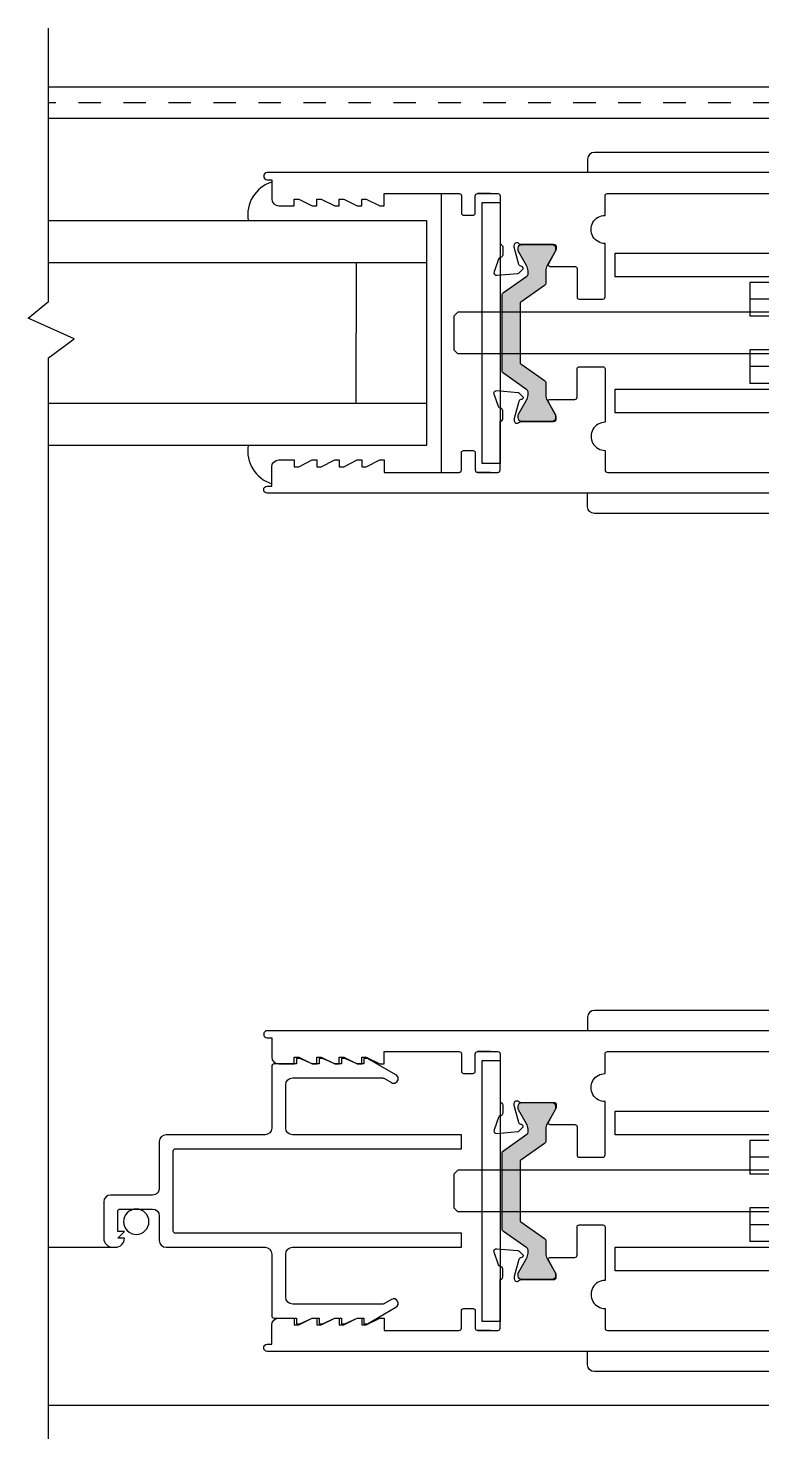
# Model space of a CAD drawing. Extents: x -58 to 121, y -68 to 28.
# Drawn here: x 12.93 to 16.19, y 11.53 to 17.8 of the extents above; entities that cross this region are included whole.
import ezdxf

# ---------------------------------------------------------------- set-up
doc = ezdxf.new("R2010")
doc.units = 0
doc.header["$LTSCALE"] = 0.25
doc.header["$MEASUREMENT"] = 0
doc.linetypes.add('HIDDEN', pattern=[0.375, 0.25, -0.125])
doc.layers.get('0').update_dxf_attribs({"linetype": 'CONTINUOUS'})
for name, color, linetype in [('GLASS-VINYL', 7, 'CONTINUOUS'), ('Hardware', 7, 'CONTINUOUS'), ('I-STRUT', 7, 'CONTINUOUS'), ('SASH', 5, 'CONTINUOUS'), ('SILL-PAN', 7, 'CONTINUOUS'), ('VENT', 5, 'CONTINUOUS')]:
    doc.layers.add(name, color=color, linetype=linetype)

# ---------------------------------------------------------------- blocks, each defined once
blk = doc.blocks.new('3766 SCREEN ADAPTER')
blk.add_line((0.2500093292408889, 1.836319322575617), (0.2499999999999998, 1.544000000000141))
blk.add_lwpolyline([(0.2099999999997881, 1.52800000000015), (0.179999999999787, 1.498000000000134), (0.179999999999787, 1.52800000000015), (0.08999999999979269, 1.52800000000015, 0.4142135623731015), (0.07999999999979268, 1.51800000000015), (0.07999999999979268, 1.373000000000149, 0.414213562373095), (0.1099999999997929, 1.343000000000148), (0.2199999999999993, 1.343000000000148, -0.414213562373095), (0.2499999999999996, 1.313000000000148), (0.2499999999999996, 0.8730000000001468, 0.414213562373095), (0.2799999999999994, 0.8430000000001465), (0.55499999999877, 0.8430000000001474, -0.414213562373095), (0.5649999999987751, 0.8330000000001423), (0.5649999999987751, 0.733000000000148), (0.5899999999987808, 0.733000000000148), (0.5899999999987808, 0.7180000000001474), (0.5649999999987751, 0.6630000000001406), (0.5649999999987751, 0.6330000000001466), (0.5899999999987808, 0.6330000000001466), (0.5899999999987808, 0.618000000000146), (0.5649999999987751, 0.5630000000001463), (0.5649999999987751, 0.5330000000001451), (0.5899999999987808, 0.5330000000001451), (0.5899999999987808, 0.5180000000001446), (0.5649999999987751, 0.463000000000152), (0.5649999999987751, 0.4330000000001508), (0.5899999999987808, 0.4330000000001508), (0.5899999999987808, 0.4180000000001503), (0.5166765158116955, 0.2910000000001407, -0.9999999999999997), (0.4820354996603124, 0.3110000000001438), (0.5016602540366075, 0.3449910716659605, 0.1316524975873982), (0.5029999999987633, 0.3499910716659631), (0.5029999999987633, 0.7500000000001439, 0.414213562373095), (0.4719999999987716, 0.7810000000001427), (0.2799999999999994, 0.7810000000001436, 0.414213562373095), (0.2499999999999991, 0.7510000000001433), (0.2499999999999996, 0), (0.1880000000000002, 0), (0.1879999999999993, 1.271000000000148, 0.414213562373108), (0.177999999999999, 1.281000000000148), (-0.1780000000000013, 1.281000000000147, 0.414213562373095), (-0.1880000000000011, 1.271000000000147), (-0.1879999999999999, 0), (-0.2500000000000007, 0), (-0.2500000000000004, 0.7510000000001398, 0.4142135623730908), (-0.2800000000000002, 0.78100000000014), (-0.472000000001231, 0.7810000000001427, 0.414213562373095), (-0.5030000000012369, 0.7500000000001439), (-0.5030000000012369, 0.3499910716659631, 0.1316524975873955), (-0.5016602540390811, 0.3449910716659605), (-0.4820354996627718, 0.3110000000001438, -0.9999999999999999), (-0.5166765158141406, 0.2910000000001407), (-0.590000000001226, 0.4180000000001503), (-0.590000000001226, 0.4330000000001508), (-0.5650000000012203, 0.4330000000001508), (-0.5650000000012203, 0.4630000000001449), (-0.590000000001226, 0.5180000000001446), (-0.590000000001226, 0.5330000000001451), (-0.5650000000012203, 0.5330000000001451), (-0.5650000000012203, 0.5630000000001463), (-0.590000000001226, 0.618000000000146), (-0.590000000001226, 0.6330000000001466), (-0.5650000000012203, 0.6330000000001395), (-0.5650000000012203, 0.6630000000001406), (-0.590000000001226, 0.7180000000001474), (-0.590000000001226, 0.733000000000148), (-0.5650000000012203, 0.733000000000148), (-0.5650000000012203, 0.8330000000001423, -0.4142135623730951), (-0.5550000000012294, 0.8430000000001474), (-0.2800000000000009, 0.8430000000001474, 0.4142135623730929), (-0.2500000000000009, 0.8730000000001477), (-0.2500000000000009, 1.313000000000145, -0.4142135623730908), (-0.2200000000000011, 1.343000000000146), (-0.01200000000020762, 1.343000000000147, 0.4142135623730929), (0.0179999999997924, 1.373000000000148), (0.0179999999997924, 1.56000000000015, -0.4142135623730972), (0.04799999999979243, 1.590000000000149), (0.21, 1.590000000000147, -0.4142135623730919), (0.2499999999999996, 1.550000000000147), (0.25, 1.538000000000134, -0.4142135623497887), (0.2100000000031832, 1.498000000000134)], format="xyb", close=True)
blk.add_circle((0.1362716369448618, 1.44550000000015), 0.05627163694506976)
blk = doc.blocks.new('3776-Archetype_Lock_Stile')
at = {"layer": 'I-STRUT'}
h = blk.add_hatch(color=256, dxfattribs=at)
h.dxf.hatch_style = 1
h.paths.add_polyline_path([(0.07874000000003889, 0.1308718102235115, -0.2446984432291302), (0.08209765914022761, 0.1373218134202726), (0.187876511289691, 0.2113889630784405, 0.2446984432291299), (0.1929130000000328, 0.2210639678736948), (0.1929130000000328, 0.2757969243233692, -0.1316524975873393), (0.1992424958236122, 0.2994189243232732), (0.235112338230889, 0.3615473138321974, 0.1316524975873394), (0.2362200000000598, 0.3656811638323463), (0.2362200000000598, 0.3779520000000283, 0.4142135623730877), (0.2204720000001169, 0.3936999999999715), (0.08664751551097775, 0.3936999643354191, 0.414837047139162), (0.07086600000002363, 0.3779519999999024), (0.07086600000002363, 0.3656811638322971, 0.1316524975873245), (0.07197366176916196, 0.3615473138322689), (0.107843504176613, 0.2994189243230349, -0.1316524975873245), (0.1141730000000507, 0.2757969243236569), (0.1141730000000507, 0.2620534174340546, -0.2446984432288867), (0.1091365112898696, 0.2523784126390981), (0.00503648871027422, 0.179486792100978, 0.2446984432288869), (0, 0.1698117873058426), (0, -0.1698117873058972, 0.244698443228968), (0.005036488710265082, -0.1794867921010114), (0.1091365112897355, -0.2523784126389962, -0.1034709422062691), (0.1124464773815816, -0.2559050000002081, -0.1377400364528367), (0.1141730000000507, -0.2620534174340719), (0.1141730000000507, -0.2757969243230013, -0.1316524975874473), (0.1078435041762433, -0.2994189243237362), (0.07197366176913553, -0.3615473138323067, 0.1316524975874465), (0.07086600000002363, -0.3656811638322323), (0.07086600000002363, -0.3779520000000365, 0.4142135623731023), (0.08661399999995095, -0.3936999999999635), (0.220439558117728, -0.3936999665837566, 0.4148170702728974), (0.2362200000000598, -0.3779520000000934), (0.2362200000000598, -0.3656811638322399, 0.131652497587286), (0.2351123382309544, -0.3615473138323331), (0.1992424958237208, -0.2994189243234533, -0.1316524975872851), (0.1929130000000328, -0.2757969243231338), (0.1929130000000328, -0.2210639678735284, 0.2446984432290821), (0.1878765112898464, -0.2113889630785706), (0.08209765914027303, -0.1373218134202972, -0.2446984432290814), (0.07874000000003889, -0.1308718102234475)])
h = blk.add_hatch(color=256, dxfattribs=at)
h.dxf.hatch_style = 1
h.paths.add_polyline_path([(3.304985655501667, 0.1698117873055735, 0.2446984432288885), (3.299949166791393, 0.1794867921007089), (3.195849144211798, 0.252378412638828, -0.2446984432288885), (3.190812655501617, 0.2620534174337846), (3.190812655501617, 0.2757969243233869, -0.1316524975873245), (3.197142151325055, 0.2994189243227648), (3.233011993732505, 0.3615473138319989, 0.1316524975873246), (3.234119655501644, 0.3656811638320271), (3.234119655501644, 0.3779519999996324, 0.4142135623728747), (3.218371655501587, 0.3936999999997015), (3.084546976154272, 0.3936999647486493, 0.414833421417118), (3.068765655501608, 0.3779519999997583), (3.068765655501608, 0.3656811638320763, 0.1431907841873838), (3.070067849677991, 0.3612273349274199), (3.0703879136669, 0.3606560067284532), (3.105743159678055, 0.2994189243230031, -0.1316524975873394), (3.112072655501635, 0.2757969243230991), (3.112072655501635, 0.2210639678734256, 0.2446984432291296), (3.117109144211976, 0.2113889630781713), (3.22288799636144, 0.1373218134200034, -0.2446984432291298), (3.226245655501629, 0.1308718102232423), (3.226245655501629, -0.1308718102237166, -0.2446984432290833), (3.222887996361394, -0.1373218134205664), (3.117109144211821, -0.2113889630788397, 0.2446984432290819), (3.112072655501635, -0.2210639678737975), (3.112072655501635, -0.275796924323403, -0.1316524975872849), (3.105743159677947, -0.2994189243237224), (3.07038791365631, -0.360656006747357), (3.069597384469115, -0.3620671358727898, 0.1135849516228535), (3.068765655501608, -0.365681163832509), (3.068765655501608, -0.3779520000003626, 0.4142135623733155), (3.08451365550149, -0.3937000000002326), (3.21833749941363, -0.3936999629593472, 0.4148489664128704), (3.234119655501644, -0.3779520000003056), (3.234119655501644, -0.3656811638325014, 0.1316524975874465), (3.233011993732532, -0.3615473138325758), (3.197142151325424, -0.2994189243240053, -0.1316524975874469), (3.190812655501617, -0.2757969243232705), (3.190812655501617, -0.262053417434341, -0.1377400364528367), (3.192539178120086, -0.2559050000004772, -0.1034709422062691), (3.195849144211932, -0.2523784126392653), (3.299949166791402, -0.1794867921012805, 0.244698443228968), (3.304985655501667, -0.1698117873061663)])
for points in [[(3.357534500808573, 0.6200000000000001), (3.415092396994755, 0.6200000000000001), (3.325092396994751, 0.6200000000000037, 0.414213562372991), (3.315092396994761, 0.6100000000000003), (3.315092396994761, 0.3939996953943465, 0.4142135623733595), (3.303282449979907, 0.3821897483794823), (3.30328244998012, 0.3467599073346941, 0.3595082375532756), (3.312858322887241, 0.3351631939478841, -0.2637246696262063), (3.321721968841519, 0.3276057203321523), (3.34193671307688, 0.2720661670064315, -0.5486187866228741), (3.329809688310963, 0.2562619206350343), (3.236686829116071, 0.2644091151296655, -0.1763269807096798), (3.229365240199844, 0.2678232281113617), (3.215045558463817, 0.2821429098476385, -0.5773502691884325), (3.218575061404113, 0.2953151941464762), (3.22303497525586, 0.2965102244616107, 0.2679491924332493), (3.231385868875822, 0.3048611180809582), (3.251703598729865, 0.3806879181911649, 0.06554346281320061), (3.252106012916347, 0.3837445573999725), (3.252106012916148, 0.3900630463895363, 0.688500258071975), (3.231493451122819, 0.3979363443993718, -0.2134217652850578), (3.222690836343606, 0.3939996953940232), (3.076729997203774, 0.3939996953941334, 0.4142135623730069), (3.064920050188949, 0.3821897483794823), (3.064920050189148, 0.3734821426287676, 0.1378721067450663), (3.066649607513416, 0.3673290464826033), (3.100133502022306, 0.3075588323781888, -0.5855240683170997), (3.093413242228468, 0.2955834702708637), (2.982945889242036, 0.2955834702707199, 0.4142135623726269), (2.972945889242052, 0.2855834702707218), (2.972945889242045, 0.1605000000000585, -0.4142135623726268), (2.962945889242061, 0.1505000000000605), (2.857945889242053, 0.1504999999999486, -0.4142135623735113), (2.847945889242041, 0.1604999999999484), (2.847945889242048, 0.3975, 1.000000000000114), (2.847945889242059, 0.5225), (2.847945889242062, 0.6099999999999968, 0.414213562372991), (2.837945889242057, 0.6199999999999966), (0.3680919333810735, 0.6200000000000001, 0.4069682863404949), (0.3580919333810826, 0.6096469999999963), (0.3580919333810826, 0.3071678529907862, -0.4142135623729389), (0.3480919333810775, 0.2971678529907864), (0.2127260285140835, 0.2971678529907882, -0.5855240683225497), (0.2061139568113219, 0.3089504261879812), (0.2420105045490146, 0.3677584118153492, 0.1378721067473128), (0.2437122180832887, 0.3738124505227107), (0.2437122180832318, 0.3823798743059443, 0.414213562373095), (0.2320923969948296, 0.3939996953943465), (0.0796538457317979, 0.3939996953943501, -0.2134217652828476), (0.07099294245170995, 0.3978729690905078, 0.6885002580699497), (0.05071221808333348, 0.3901264216982883), (0.05071221808317716, 0.381490757025607, 0.06554346281953499), (0.05110747849822417, 0.3784884561022226), (0.07045135080369391, 0.3062961418430961, 0.2679491924323066), (0.07866780509145599, 0.2980796875553198), (0.08305591970115245, 0.2969038957893746, -0.5773502691901333), (0.08652860189413047, 0.2839436694066864), (0.072439449790906, 0.2698545173035738, -0.1763269807083008), (0.06523572964071889, 0.2664953674302852), (-0.02638796365222618, 0.2584793329567949, -0.5486187866274921), (-0.0383197579214567, 0.2740291499919509), (-0.0383197579214567, 0.2740921263405527), (-0.01843044672791905, 0.3286745833846991, -0.263724669622684), (-0.0097094948007026, 0.3361103907756471, 0.3595082375517106), (-0.0002877819167252937, 0.347520411040624), (-0.0002877819167252937, 0.3823798743059443, 0.414213562373095), (-0.01190760300524119, 0.3939996953943465), (-0.01190760300524119, 0.6817500000000001, -0.414213562373095), (0.01934239699475881, 0.7130000000000001), (4.350092504729687, 0.7130000000000001, -0.9999999999999999), (4.350092504729687, 0.6810000000000036), (4.330092396994772, 0.681), (4.330092396994772, 0.5960000000000027, -0.4142135623730615), (4.29909239699478, 0.5650000000000004), (4.230092396994749, 0.5650000000000004), (4.230092396994749, 0.594999999999998), (4.210092396994767, 0.594999999999998), (4.150092396994765, 0.5650000000000004), (4.130092396994755, 0.5650000000000004), (4.130092396994755, 0.594999999999998), (4.110092396994744, 0.594999999999998), (4.050092396994771, 0.5650000000000004), (4.03009239699476, 0.5650000000000004), (4.03009239699476, 0.594999999999998), (4.010092396994779, 0.594999999999998), (3.950092396994776, 0.5650000000000004), (3.930092396994766, 0.5650000000000004), (3.930092396994766, 0.594999999999998), (3.910092396994756, 0.594999999999998), (3.850092396994754, 0.5650000000000004), (3.830092396994772, 0.5650000000000004), (3.830092396994772, 0.6200000000000001), (3.497092396994748, 0.6200000000000001, 0.414213562372991), (3.487092396994761, 0.6100000000000003), (3.487092396994758, 0.5330000000000004, -0.4142135623734072), (3.477092396994767, 0.5229999999999988), (3.435092396994765, 0.5229999999999988, -0.4142135623737714), (3.425092396994742, 0.5330000000000004), (3.425092396994746, 0.6100000000000003, 0.414213562372991), (3.415092396994755, 0.6200000000000037)], [(3.357534500808573, -0.6200000000000001), (3.415092396994755, -0.6200000000000001), (3.325092396994751, -0.6200000000000037, -0.414213562372991), (3.315092396994761, -0.6100000000000003), (3.315092396994761, -0.3939996953943465, -0.4142135623733595), (3.303282449979907, -0.3821897483794823), (3.30328244998012, -0.3467599073346941, -0.3595082375532756), (3.312858322887241, -0.3351631939478841, 0.2637246696262063), (3.321721968841519, -0.3276057203321523), (3.34193671307688, -0.2720661670064315, 0.5486187866228741), (3.329809688310963, -0.2562619206350343), (3.236686829116071, -0.2644091151296655, 0.1763269807096798), (3.229365240199844, -0.2678232281113617), (3.215045558463817, -0.2821429098476385, 0.5773502691884325), (3.218575061404113, -0.2953151941464762), (3.22303497525586, -0.2965102244616107, -0.2679491924332493), (3.231385868875822, -0.3048611180809582), (3.251703598729865, -0.3806879181911649, -0.06554346281320061), (3.252106012916347, -0.3837445573999725), (3.252106012916148, -0.3900630463895363, -0.688500258071975), (3.231493451122819, -0.3979363443993718, 0.2134217652850578), (3.222690836343606, -0.3939996953940232), (3.076729997203774, -0.3939996953941334, -0.4142135623730069), (3.064920050188949, -0.3821897483794823), (3.064920050189148, -0.3734821426287676, -0.1378721067450663), (3.066649607513416, -0.3673290464826033), (3.100133502022306, -0.3075588323781888, 0.5855240683170997), (3.093413242228468, -0.2955834702708637), (2.982945889242036, -0.2955834702707199, -0.4142135623726269), (2.972945889242052, -0.2855834702707218), (2.972945889242045, -0.1605000000000585, 0.4142135623726268), (2.962945889242061, -0.1505000000000605), (2.857945889242053, -0.1504999999999486, 0.4142135623735113), (2.847945889242041, -0.1604999999999484), (2.847945889242048, -0.3975, -1.000000000000114), (2.847945889242059, -0.5225), (2.847945889242062, -0.6099999999999968, -0.414213562372991), (2.837945889242057, -0.6199999999999966), (0.3680919333810735, -0.6200000000000001, -0.4069682863404949), (0.3580919333810826, -0.6096469999999963), (0.3580919333810826, -0.3071678529907862, 0.4142135623729389), (0.3480919333810775, -0.2971678529907864), (0.2127260285140835, -0.2971678529907882, 0.5855240683225497), (0.2061139568113219, -0.3089504261879812), (0.2420105045490146, -0.3677584118153492, -0.1378721067473128), (0.2437122180832887, -0.3738124505227107), (0.2437122180832318, -0.3823798743059443, -0.414213562373095), (0.2320923969948296, -0.3939996953943465), (0.0796538457317979, -0.3939996953943501, 0.2134217652828476), (0.07099294245170995, -0.3978729690905078, -0.6885002580699497), (0.05071221808333348, -0.3901264216982883), (0.05071221808317716, -0.381490757025607, -0.06554346281953499), (0.05110747849822417, -0.3784884561022226), (0.07045135080369391, -0.3062961418430961, -0.2679491924323066), (0.07866780509145599, -0.2980796875553198), (0.08305591970115245, -0.2969038957893746, 0.5773502691901333), (0.08652860189413047, -0.2839436694066864), (0.072439449790906, -0.2698545173035738, 0.1763269807083008), (0.06523572964071889, -0.2664953674302852), (-0.02638796365222618, -0.2584793329567949, 0.5486187866274921), (-0.0383197579214567, -0.2740291499919509), (-0.0383197579214567, -0.2740921263405527), (-0.01843044672791905, -0.3286745833846991, 0.263724669622684), (-0.0097094948007026, -0.3361103907756471, -0.3595082375517106), (-0.0002877819167252937, -0.347520411040624), (-0.0002877819167252937, -0.3823798743059443, -0.414213562373095), (-0.01190760300524119, -0.3939996953943465), (-0.01190760300524119, -0.6817500000000001, 0.414213562373095), (0.01934239699475881, -0.7130000000000001), (4.350092504729687, -0.7130000000000001, 0.9999999999999999), (4.350092504729687, -0.6810000000000036), (4.330092396994772, -0.681), (4.330092396994772, -0.5960000000000027, 0.4142135623730615), (4.29909239699478, -0.5650000000000004), (4.230092396994749, -0.5650000000000004), (4.230092396994749, -0.594999999999998), (4.210092396994767, -0.594999999999998), (4.150092396994765, -0.5650000000000004), (4.130092396994755, -0.5650000000000004), (4.130092396994755, -0.594999999999998), (4.110092396994744, -0.594999999999998), (4.050092396994771, -0.5650000000000004), (4.03009239699476, -0.5650000000000004), (4.03009239699476, -0.594999999999998), (4.010092396994779, -0.594999999999998), (3.950092396994776, -0.5650000000000004), (3.930092396994766, -0.5650000000000004), (3.930092396994766, -0.594999999999998), (3.910092396994756, -0.594999999999998), (3.850092396994754, -0.5650000000000004), (3.830092396994772, -0.5650000000000004), (3.830092396994772, -0.6200000000000001), (3.497092396994748, -0.6200000000000001, -0.414213562372991), (3.487092396994761, -0.6100000000000003), (3.487092396994758, -0.5330000000000004, 0.4142135623734072), (3.477092396994767, -0.5229999999999988), (3.435092396994765, -0.5229999999999988, 0.4142135623737714), (3.425092396994742, -0.5330000000000004), (3.425092396994746, -0.6100000000000003, -0.414213562372991), (3.415092396994755, -0.6200000000000037)]]:
    blk.add_lwpolyline(points, format="xyb")
for points in [[(0.07874000000003889, 0.1308718102235424), (0.07874000000003889, -0.1308718102234216, 0.2446984432282406), (0.08209765914023137, -0.1373218134202681), (0.1878765112899714, -0.2113889630786581, -0.2446984432282419), (0.1929130000000328, -0.2210639678736435), (0.1929130000000328, -0.2757969243231138, 0.1316524975869803), (0.1992424958236825, -0.2994189243233869), (0.2351123382309765, -0.3615473138323715, -0.1316524975869819), (0.2362200000000598, -0.3656811638322743), (0.2362200000000598, -0.3779520000002741, -0.414213562371661), (0.2204720000000862, -0.3936999999999635), (0.08661399999988362, -0.3936999999999635, -0.414213562371661), (0.07086600000002363, -0.3779520000000467), (0.07086600000002363, -0.3656811638321606, -0.1316524975869807), (0.07197366176916375, -0.3615473138322578), (0.1078435041761168, -0.2994189243239553, 0.1316524975869801), (0.1141730000000507, -0.2757969243233411), (0.1141730000000507, -0.2620534174342275, 0.1377400364561927), (0.1124464773815816, -0.2559050000002081, 0.1034709422055775), (0.109136511289762, -0.2523784126390147), (0.005036488710231879, -0.1794867921009882, -0.2446984432282415), (0, -0.1698117873058891), (0, 0.1698117873058891, -0.2446984432282412), (0.005036488710288722, 0.1794867921009882), (0.109136511289762, 0.2523784126390227, 0.2446984432282422), (0.1141730000000507, 0.2620534174338944), (0.1141730000000507, 0.2757969243233491, 0.1316524975869796), (0.1078435041767989, 0.2994189243227128), (0.07197366176916375, 0.3615473138322658, -0.1316524975869807), (0.07086600000002363, 0.3656811638322823), (0.07086600000002363, 0.377951999999941, -0.414213562371661), (0.08661400000005415, 0.3936999999999715), (0.2204720000000862, 0.3936999999999715, -0.4142135623773973), (0.2362200000000598, 0.3779519999998273), (0.2362200000000598, 0.3656811638322823, -0.1316524975869794), (0.2351123382308629, 0.3615473138321521), (0.1992424958236825, 0.2994189243233949, 0.1316524975869799), (0.1929130000000328, 0.2757969243235765), (0.1929130000000328, 0.2210639678736506, -0.2446984432282431), (0.1878765112896872, 0.2113889630784378), (0.08209765914023137, 0.1373218134202752, 0.2446984432282416)], [(3.226245655501629, 0.1308718102232733), (3.226245655501629, -0.1308718102236908, -0.2446984432282406), (3.222887996361436, -0.1373218134205372), (3.117109144211696, -0.2113889630789272, 0.2446984432282419), (3.112072655501635, -0.2210639678739126), (3.112072655501635, -0.2757969243233829, -0.1316524975869803), (3.105743159677985, -0.299418924323656), (3.069873317270691, -0.3615473138326406, 0.1316524975869819), (3.068765655501608, -0.3656811638325435), (3.068765655501608, -0.3779520000005432, 0.414213562371661), (3.084513655501581, -0.3937000000002326), (3.218371655501784, -0.3937000000002326, 0.414213562371661), (3.234119655501644, -0.3779520000003158), (3.234119655501644, -0.3656811638324298, 0.1316524975869807), (3.233011993732504, -0.3615473138325269), (3.197142151325551, -0.2994189243242245, -0.1316524975869801), (3.190812655501617, -0.2757969243236102), (3.190812655501617, -0.2620534174344966, -0.1377400364561927), (3.192539178120086, -0.2559050000004772, -0.1034709422055775), (3.195849144211905, -0.2523784126392838), (3.299949166791436, -0.1794867921012573, 0.2446984432282415), (3.304985655501667, -0.1698117873061582), (3.304985655501667, 0.16981178730562, 0.2446984432282412), (3.299949166791379, 0.1794867921007191), (3.195849144211905, 0.2523784126387527, -0.2446984432282422), (3.190812655501617, 0.2620534174336244), (3.190812655501617, 0.2757969243230791, -0.1316524975869796), (3.197142151324869, 0.2994189243224428), (3.233011993732504, 0.3615473138319958, 0.1316524975869807), (3.234119655501644, 0.3656811638320123), (3.234119655501644, 0.377951999999671, 0.414213562371661), (3.218371655501613, 0.3936999999997015), (3.084513655501581, 0.3936999999997015, 0.4142135623773973), (3.068765655501608, 0.3779519999995573), (3.068765655501608, 0.3656811638320123, 0.1316524975869794), (3.069873317270805, 0.3615473138318821), (3.105743159677985, 0.2994189243231249, -0.1316524975869799), (3.112072655501635, 0.2757969243233065), (3.112072655501635, 0.2210639678733815, 0.2446984432282431), (3.11710914421198, 0.2113889630781687), (3.222887996361436, 0.137321813420006, -0.2446984432282416)]]:
    blk.add_lwpolyline(points, format="xyb", close=True, dxfattribs=at)
blk = doc.blocks.new('Flush_Pull_Archetype')
at = {"layer": 'Hardware'}
for p, q in [((-2.92559239699476, 0.772999999999985), (-2.92559239699476, 0.7129999999999916)), ((-0.5805923969947613, 0.8029999999999919), (-2.895592396994759, 0.8029999999999844)), ((-0.5505923969947601, 0.7129999999999921), (-0.5505923969947601, 0.7729999999999926))]:
    blk.add_line(p, q, dxfattribs=at)
for centre, start, end in [((-2.895592396994759, 0.772999999999985), 90.00000000000001, 180), ((-0.5805923969947613, 0.7729999999999926), 3.2461146750243e-14, 90.0000000000002)]:
    blk.add_arc(centre, 0.03, start, end, dxfattribs=at)
blk = doc.blocks.new('Flush_Pulls_Archetype')
at = {"layer": 'Hardware'}
blk.add_blockref('Flush_Pull_Archetype', (0, 0), dxfattribs=at)
at = {"layer": 'Hardware', "xscale": -1, "rotation": 180}
blk.add_blockref('Flush_Pull_Archetype', (0, 0), dxfattribs=at)
blk = doc.blocks.new('Archetype_Latch_Thermal')
at = {"layer": 'Hardware'}
for p, q in [((2.803092396994761, 0.3549999999999305), (0.2130923969947575, 0.3549999999999319)), ((2.803092396994761, 0.2499999999999337), (2.803092396994761, 0.3549999999999305)), ((-0.8150711423843541, 0.224999956626131), (2.204428857615707, 0.2249999566261294)), ((-0.8150711423843576, 0.224999956626131), (-0.8150711423843578, -0.2250000433738719)), ((-0.5650710886099507, -0.2250000213864681), (-0.5650711961587683, 0.2249999786135206)), ((0.09562862396751372, 0.1925002126623711), (0.09562862396751366, 0.03000021266237146)), ((0.2171335376908417, 0.08872521266237221), (0.09562862396751372, 0.1925002126623711)), ((0.1830923969947561, -0.2200000000000638), (0.1830923969947501, 0.2199999999999339)), ((0.2130923969947503, 0.2499999999999351), (2.803092396994761, 0.2499999999999337)), ((0.6469292000864616, -0.2249997914708549), (0.6469290925376511, 0.2250002085291196)), ((1.07809239699455, 0.2349999999999342), (0.9730923969945494, 0.2349999999999342)), ((0.973092396994528, -0.1450000000000755), (0.9730923969945494, 0.2349999999999342)), ((1.078092396994532, -0.1450000000000755), (1.07809239699455, 0.2349999999999342)), ((2.204428857615707, 0.2249999566261294), (2.204428857615699, 0.07499995662612374)), ((-0.8150711423843542, 0.1499999566261281), (2.204428857615707, 0.1499999566261266)), ((-0.8150711423843542, 0.0749999566261253), (2.20442885761571, 0.07499995662612374)), ((0.2171335376908417, 0.08872521266237221), (1.564711517052409, 0.08872521266237172)), ((0.2171335376908417, 0.08872521266237221), (0.2171335376908416, -0.08872478733762812)), ((1.564711517052409, 0.09305021266237141), (3.502778623967511, 0.09305021266237025)), ((1.564711517052409, 0.09305021266237141), (1.564711517052409, -0.0930497873376283)), ((1.652409161009637, -0.0749995511638468), (1.652409125160031, 0.07500044883614468)), ((3.502778623967511, 0.09305021266237025), (3.520628623967514, 0.07520021266236922)), ((3.520628623967514, 0.07520021266236922), (3.520628623967514, -0.0751997873376302)), ((-0.8150711423843613, -6.10116865146503e-14), (1.652409143084836, 4.488361560517593e-07)), ((0.09562862396751366, 0.03000021266237146), (0.148628623967511, 0.03000021266237144)), ((0.148628623967511, 0.03000021266237144), (0.148628623967511, -0.02999978733762906)), ((0.09562862396751358, -0.1924997873376287), (0.09562862396751363, -0.02999978733762904)), ((0.09562862396751363, -0.02999978733762904), (0.148628623967511, -0.02999978733762906)), ((-0.8150711423843542, -0.07500004337388039), (2.204428857615699, -0.07500004337388194)), ((0.2171335376908416, -0.08872478733762812), (0.09562862396751358, -0.1924997873376287)), ((0.2171335376908416, -0.08872478733762812), (1.564711517052409, -0.0887247873376286)), ((1.564711517052409, -0.0930497873376283), (3.502778623967511, -0.09304978733762946)), ((2.204428857615699, -0.07500004337388194), (2.204428857615696, -0.2250000433738734)), ((3.502778623967511, -0.09304978733762946), (3.520628623967514, -0.07519978733762843)), ((-0.8150711423843542, -0.150000043373869), (2.204428857615699, -0.1500000433738706)), ((-0.8150711423843543, -0.2250000433738719), (2.204428857615699, -0.2250000433738734)), ((2.803092396994761, -0.2500000000000664), (0.2130923969947573, -0.2500000000000649)), ((2.803092396994761, -0.3550000000000704), (2.803092396994761, -0.2500000000000664)), ((0.2130923969947572, -0.3550000000000654), (2.803092396994761, -0.3550000000000704))]:
    blk.add_line(p, q, dxfattribs=at)
at = {"layer": 'Hardware', "ltscale": 0.5}
for p, q in [((0.07809239699475935, 0.2055002126623408), (0.1706970537760427, 0.1250002126623543)), ((0.1706970537760426, -0.1249997873376457), (0.07809239699475211, -0.2054997873376321))]:
    blk.add_line(p, q, dxfattribs=at)
at = {"layer": 'Hardware', "ltscale": 0.3}
blk.add_line((0.217217599992225, 3.758272225695183e-07), (0.8516436451357987, 3.758272223364339e-07), dxfattribs=at)
at = {"layer": 'Hardware'}
for points in [[(3.31509239699476, -0.5800000000000598), (3.395092396994762, -0.5800000000000598), (3.395092396994761, 0.57999999999994), (3.315092396994769, 0.57999999999994)], [(0.07809239699476292, 0.531249999999944), (-0.01190760300523705, 0.531249999999944), (-0.01190760300523744, -0.531250000000056), (0.07809239699476253, -0.531250000000056)]]:
    blk.add_lwpolyline(points, close=True, dxfattribs=at)
for centre, radius, start, end in [((0.2130923969947552, 0.2199999999999321), 0.1349999999999998, 89.99999999999902, 179.9999999999992), ((0.2130923969947505, 0.2199999999999357), 0.03000000000000047, 90.00000000000031, 180.0000000000034), ((0.8680923969945276, -0.1450000000000683), 0.1050000000000004, 270, 359.9999999999963), ((0.8680923969945276, -0.1450000000000683), 0.2100000000000044, 329.9999999999999, 359.9999999999979), ((0.213092396994759, -0.2200000000000656), 0.1349999999999998, 179.9999999999992, 269.9999999999992), ((0.2130923969947575, -0.2200000000000638), 0.03000000000000114, 180, 269.9999999999996)]:
    blk.add_arc(centre, radius, start, end, dxfattribs=at)
blk = doc.blocks.new('Thermal_Archetype_Lock_Stile_wHardware')
at = {"xscale": -1}
blk.add_blockref('Flush_Pulls_Archetype', (0.2852967140050482, 4.337387059345978e-08), dxfattribs=at)
for name in ['3776-Archetype_Lock_Stile', 'Archetype_Latch_Thermal']:
    blk.add_blockref(name, (0.2852967140050482, 4.337387060626696e-08))

msp = doc.modelspace()

# ---------------------------------------------------------------- linework, layer by layer
at = {"color": 7}
for p, q in [((13.0193478818088, 16.75902851873315), (14.70016721140909, 16.75902851873317)), ((14.38766721140909, 16.75902851873317), (14.38766721140909, 16.44652851873317)), ((14.38766721140909, 16.13402851873317), (14.38766721140909, 16.44652851873317)), ((13.0193478818088, 16.13402851873317), (14.70016721140909, 16.13402851873317))]:
    msp.add_line(p, q, dxfattribs=at)
msp.add_lwpolyline([(13.01934788883363, 16.94652851873313), (14.70016721140909, 16.94652851873317), (14.70016721140909, 16.44652851873317), (14.70016721140909, 15.94652851873318), (13.0193478818088, 15.94652851873318)], dxfattribs=at)
at = {"layer": 'GLASS-VINYL', "color": 7}
msp.add_line((14.76516721140908, 17.06654592100824), (14.76516721140908, 15.82654592100824), dxfattribs=at)
at = {"layer": 'GLASS-VINYL'}
msp.add_lwpolyline([(13.01934788883363, 11.52881833289657), (13.01934788883363, 16.33610170434876), (13.13358193559721, 16.42036647886798), (12.92970316318644, 16.51182611841882), (13.01934788883363, 16.58610170434915), (13.01934788883363, 17.80163194856731)], dxfattribs=at)
at = {"layer": 'GLASS-VINYL', "color": 7}
for centre, start, end in [((14.05823328469015, 16.97105854399268), 107.354231076803, 189.2402795419529), ((14.05823328469015, 15.92199849347367), 170.7597204580469, 252.6457689231965)]:
    msp.add_arc(centre, 0.1527635536588366, start, end, dxfattribs=at)
at = {"layer": 'SILL-PAN'}
for p, q in [((19.45316721140917, 17.53953978357777), (13.01934788883363, 17.53954900366929)), ((19.45316721140917, 17.4005397835778), (13.01934788883363, 17.40054900366933)), ((19.45316721140917, 11.67653978357781), (13.01934788883363, 11.67654900366931))]:
    msp.add_line(p, q, dxfattribs=at)
at = {"layer": 'SILL-PAN', "linetype": 'HIDDEN'}
msp.add_line((19.45316721140917, 17.47003978357778), (13.01934788883363, 17.4700490036693), dxfattribs=at)

# ---------------------------------------------------------------- block references
at = {"layer": 'SASH', "xscale": -1, "rotation": 90}
msp.add_blockref('3766 SCREEN ADAPTER', (14.85566721140925, 12.63054592100907), dxfattribs=at)
at = {"layer": 'VENT', "xscale": -1}
for p in [(18.62805632240892, 16.44654516831977), (18.62805632240892, 12.63054516831976)]:
    msp.add_blockref('Thermal_Archetype_Lock_Stile_wHardware', p, dxfattribs=at)

doc.saveas('drawing.dxf')
